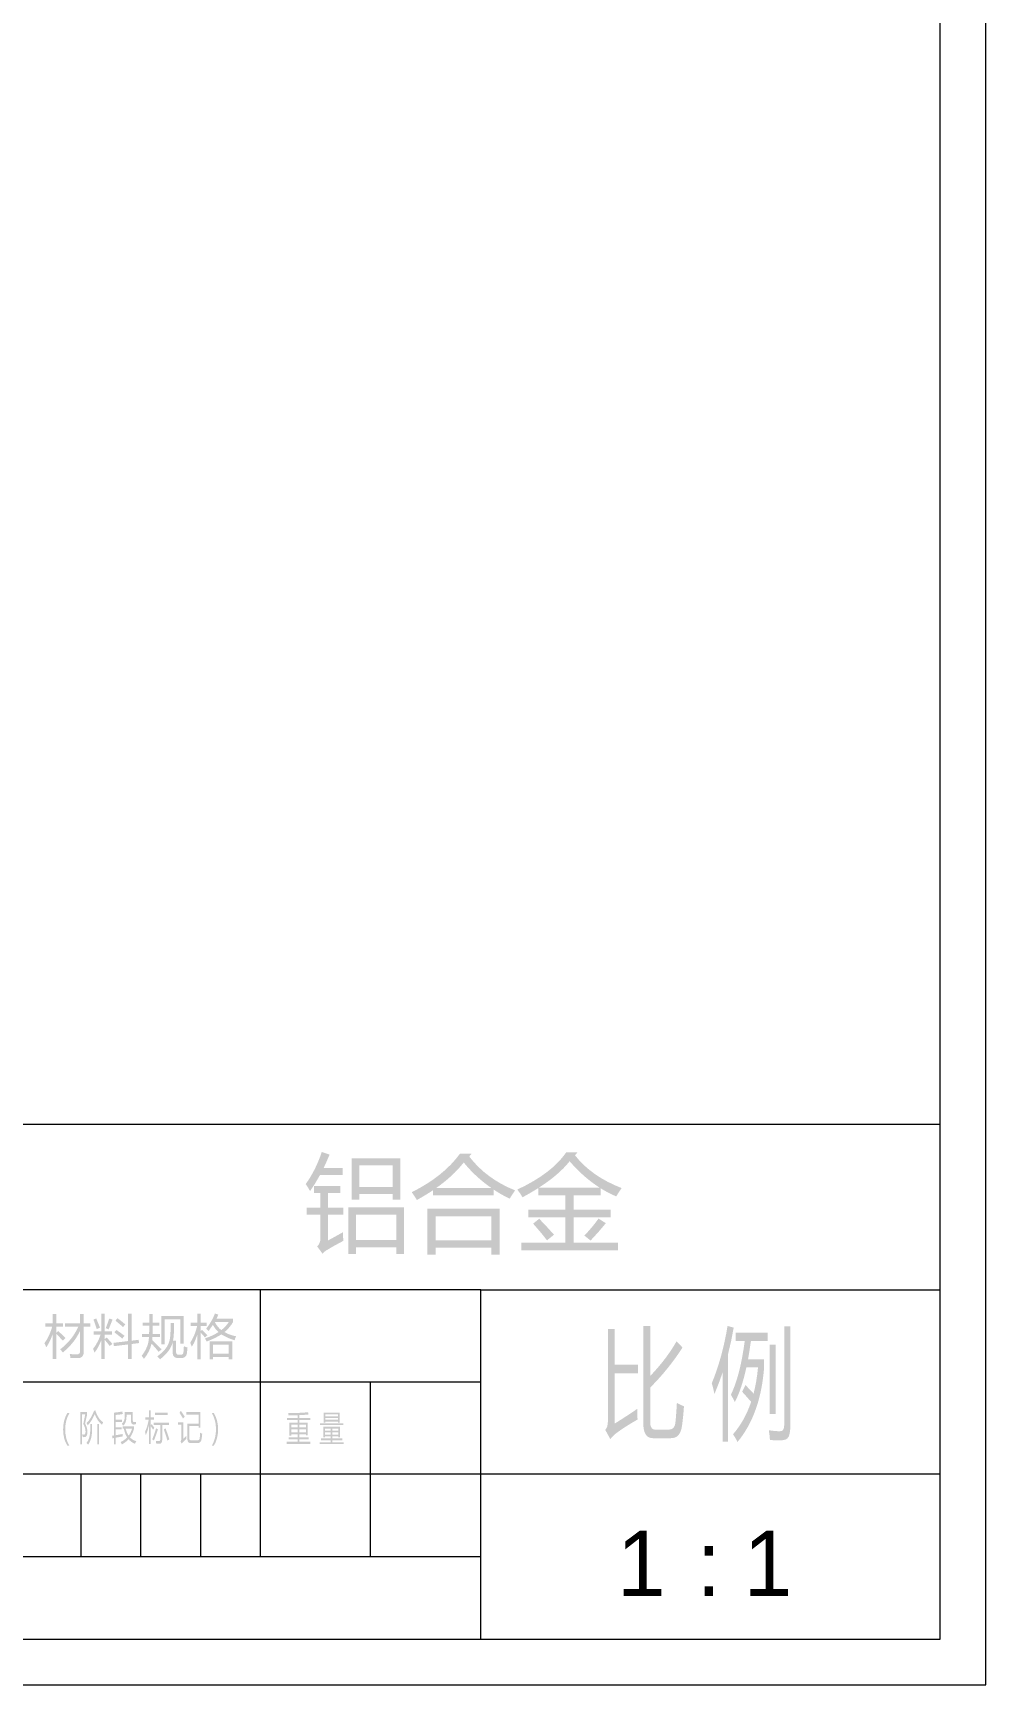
# Model space of a CAD drawing. Header units: millimetres. Extents: x 0 to 588, y 0 to 418.
# Drawn here: x 474.1 to 588.2, y 0 to 197.7 of the extents above; entities that cross this region are included whole.
import ezdxf

# ---------------------------------------------------------------- set-up
doc = ezdxf.new("R2010")
doc.units = ezdxf.units.MM

msp = doc.modelspace()

# ---------------------------------------------------------------- hatches: boundary and pattern name
h = msp.add_hatch(color=0)
h.paths.add_polyline_path([(511.870236, 57.165438), (518.545453, 57.165438), (518.545453, 51.587139), (517.624924, 51.587139), (517.624924, 52.402938), (512.790766, 52.402938), (512.790766, 51.587139), (511.870236, 51.587139)])
h.paths.add_polyline_path([(512.294672, 63.046905), (518.121018, 63.046905), (518.121018, 58.085967), (517.206, 58.085967), (517.206, 58.752938), (513.20969, 58.752938), (513.20969, 58.085967), (512.294672, 58.085967)])
h.paths.add_polyline_path([(517.624924, 56.30003), (512.790766, 56.30003), (512.790766, 53.273858), (517.624924, 53.273858)])
h.paths.add_polyline_path([(511.236339, 54.188875), (511.252875, 53.647306), (511.302485, 53.163615), (510.772285, 52.883529), (510.264822, 52.60551), (509.780097, 52.329557), (509.31811, 52.055672), (509.199082, 51.985392), (509.072819, 51.890308), (508.938288, 51.770418), (508.794455, 51.625724), (508.160558, 52.491132), (508.327817, 52.695771), (508.448568, 52.92108), (508.521776, 53.16706), (508.546408, 53.43371), (508.546408, 56.289006), (506.898275, 56.289006), (506.898275, 57.143389), (508.546408, 57.143389), (508.546408, 58.868693), (507.780219, 58.868693), (507.780219, 59.723077), (510.916634, 59.723077), (510.916634, 58.868693), (509.466938, 58.868693), (509.466938, 57.143389), (511.285948, 57.143389), (511.285948, 56.289006), (509.466938, 56.289006), (509.466938, 53.213224), (509.545228, 53.25379), (509.664342, 53.317611), (509.82428, 53.404686), (510.025043, 53.515015), (510.266631, 53.648598), (510.549042, 53.805436), (510.872278, 53.985529)])
h.paths.add_polyline_path([(517.206, 62.192521), (513.20969, 62.192521), (513.20969, 59.612834), (517.206, 59.612834)])
h.paths.add_polyline_path([(506.788032, 59.960099), (507.080262, 60.38516), (507.357506, 60.825335), (507.619764, 61.280755), (507.867035, 61.751549), (508.099321, 62.237846), (508.31662, 62.739775), (508.518934, 63.257465), (508.706261, 63.791046), (509.637815, 63.482365), (509.291238, 62.66381), (508.932259, 61.878329), (511.21429, 61.878329), (511.21429, 61.023945), (508.485775, 61.023945), (507.916645, 60.043471), (507.306174, 59.11674), (507.057438, 59.550822)])
h = msp.add_hatch(color=0)
h.paths.add_polyline_path([(521.349206, 57.01661), (529.992261, 57.01661), (529.992261, 51.509969), (529.000074, 51.509969), (529.000074, 52.342304), (522.341393, 52.342304), (522.341393, 51.487921), (521.349206, 51.487921)])
h.paths.add_polyline_path([(526.657409, 63.614657), (526.359753, 63.256367), (526.897941, 62.603424), (527.478892, 61.992275), (528.102476, 61.422855), (528.768563, 60.895098), (529.477026, 60.408941), (530.227734, 59.96432), (531.020558, 59.561168), (531.855369, 59.199422), (531.668386, 58.932772), (531.49639, 58.678524), (531.339897, 58.436678), (531.199423, 58.207235), (530.701348, 58.455282), (530.216193, 58.719865), (529.744473, 59.000985), (529.286706, 59.298641), (529.286706, 58.593085), (522.032713, 58.593085), (522.032713, 59.215959), (521.094269, 58.625469), (520.097947, 58.047382), (519.817516, 58.490422), (519.475074, 58.978936), (520.404744, 59.471133), (521.275567, 59.988521), (522.087608, 60.530973), (522.840932, 61.098359), (523.535603, 61.690549), (524.171686, 62.307415), (524.749246, 62.948827), (525.268346, 63.614657)])
h.paths.add_polyline_path([(529.000074, 56.112617), (522.341393, 56.112617), (522.341393, 53.224249), (529.000074, 53.224249)])
h.paths.add_polyline_path([(525.703806, 62.539787), (525.373583, 62.135666), (525.019524, 61.737683), (524.641565, 61.345771), (524.239641, 60.959866), (523.813687, 60.579904), (523.363639, 60.205821), (522.889433, 59.837551), (522.391003, 59.47503), (529.027635, 59.47503), (528.563322, 59.804995), (528.112962, 60.15001), (527.676554, 60.510141), (527.254099, 60.885452), (526.845597, 61.276007), (526.451048, 61.681872), (526.070451, 62.10311)])
h = msp.add_hatch(color=0)
h.paths.add_polyline_path([(532.614113, 52.948641), (537.872706, 52.948641), (537.872706, 55.974813), (533.435423, 55.974813), (533.435423, 56.884318), (537.872706, 56.884318), (537.872706, 58.620646), (534.648097, 58.620646), (534.648097, 59.486054), (533.729634, 58.92726), (532.740892, 58.372599), (532.452193, 58.83562), (532.118019, 59.298641), (533.111767, 59.791139), (534.030133, 60.301336), (534.87318, 60.829362), (535.640973, 61.375345), (536.333578, 61.939414), (536.951057, 62.5217), (537.493477, 63.122331), (537.960901, 63.741436), (539.311378, 63.741436), (539.024746, 63.394171), (539.542533, 62.781288), (540.111932, 62.203546), (540.732878, 61.660943), (541.405307, 61.15348), (542.129154, 60.681158), (542.904354, 60.243975), (543.730844, 59.841933), (544.608557, 59.47503), (544.274383, 58.987204), (543.952611, 58.482842), (543.469867, 58.695835), (542.996941, 58.930016), (542.533318, 59.1859), (542.078479, 59.464006), (542.078479, 58.620646), (538.864894, 58.620646), (538.864894, 56.884318), (543.280128, 56.884318), (543.280128, 55.974813), (538.864894, 55.974813), (538.864894, 52.948641), (544.151048, 52.948641), (544.151048, 52.033624), (532.614113, 52.033624)])
h.paths.add_polyline_path([(538.379824, 62.688615), (538.04368, 62.284753), (537.671943, 61.88341), (537.264679, 61.484522), (536.821952, 61.088024), (536.343827, 60.693851), (535.830368, 60.301939), (535.281639, 59.912223), (534.697706, 59.524639), (541.97926, 59.524639), (541.499714, 59.841911), (541.0285, 60.181791), (540.565684, 60.544151), (540.111329, 60.92886), (539.665502, 61.335791), (539.228265, 61.764813), (538.799685, 62.215797)])
h.paths.add_polyline_path([(540.143713, 53.792), (540.625251, 54.309798), (541.069066, 54.821395), (541.47464, 55.32679), (541.841456, 55.825985), (542.712376, 55.269257), (541.818719, 54.210235), (540.887854, 53.196688)])
h.paths.add_polyline_path([(534.003175, 55.219648), (534.736291, 55.803936), (535.629949, 54.864114), (536.511205, 53.891219), (535.667845, 53.224249), (535.284492, 53.715089), (534.878918, 54.211613), (534.45164, 54.713305)])
h = msp.add_hatch(color=0)
h.paths.add_polyline_path([(477.960043, 43.280479), (479.779054, 43.280479), (479.779054, 44.41047), (480.214514, 44.41047), (480.214514, 43.280479), (480.99724, 43.280479), (480.99724, 42.878091), (480.214514, 42.878091), (480.214514, 39.901529), (480.203156, 39.719133), (480.169125, 39.560637), (480.112485, 39.42617), (480.033302, 39.315863), (479.931639, 39.229843), (479.807562, 39.16824), (479.661135, 39.131184), (479.492422, 39.118803), (479.320856, 39.119664), (479.120352, 39.121559), (478.890908, 39.123454), (478.632526, 39.124315), (478.59463, 39.348247), (478.544332, 39.609385), (478.799699, 39.594054), (479.020444, 39.581824), (479.207082, 39.573728), (479.36013, 39.5708), (479.541859, 39.593365), (479.672945, 39.660372), (479.752354, 39.770787), (479.779054, 39.923577), (479.779054, 42.404046), (479.594838, 42.034301), (479.3895, 41.677476), (479.163103, 41.333569), (478.915713, 41.002581), (478.647394, 40.684513), (478.35821, 40.379364), (478.048227, 40.087133), (477.717509, 39.807822), (477.56937, 39.97801), (477.392292, 40.177137), (477.741086, 40.458009), (478.068047, 40.754965), (478.373046, 41.06807), (478.655953, 41.397389), (478.916639, 41.742986), (479.154975, 42.104926), (479.370831, 42.483273), (479.56408, 42.878091), (477.960043, 42.878091)])
h.paths.add_polyline_path([(475.512648, 40.910253), (475.812371, 41.375513), (476.066619, 41.862477), (476.275392, 42.372179), (476.438689, 42.905652), (475.600842, 42.905652), (475.600842, 43.297015), (476.510347, 43.297015), (476.510347, 44.41047), (476.934783, 44.41047), (476.934783, 43.297015), (477.734045, 43.297015), (477.734045, 42.905652), (476.934783, 42.905652), (476.934783, 42.161512), (477.160781, 42.365461), (477.607955, 41.939647), (478.026189, 41.522102), (477.69546, 41.218933), (476.934783, 42.045756), (476.934783, 39.014072), (476.510347, 39.014072), (476.510347, 42.02922), (476.334561, 41.566199), (476.145856, 41.144519), (475.943715, 40.764181), (475.727621, 40.425183)])
h = msp.add_hatch(color=0)
h.paths.add_polyline_path([(481.329785, 40.232258), (481.606685, 40.620865), (481.849994, 41.034276), (482.059198, 41.472492), (482.233778, 41.935513), (481.384907, 41.935513), (481.384907, 42.31034), (482.305436, 42.31034), (482.305436, 44.427006), (482.713335, 44.427006), (482.713335, 42.31034), (483.611816, 42.31034), (483.611816, 41.935513), (482.713335, 41.935513), (482.713335, 41.38981), (482.961382, 41.588248), (483.316916, 41.199641), (483.639377, 40.827571), (483.325184, 40.574012), (483.027528, 40.955039), (482.713335, 41.323664), (482.713335, 39.019584), (482.305436, 39.019584), (482.305436, 41.246494), (482.124655, 40.808278), (481.929921, 40.419671), (481.721751, 40.080674), (481.500662, 39.791286)])
h.paths.add_polyline_path([(483.766157, 40.948838), (485.530045, 41.163812), (485.530045, 44.427006), (485.954481, 44.427006), (485.954481, 41.213421), (486.792328, 41.318152), (486.825401, 40.921277), (485.954481, 40.811034), (485.954481, 39.019584), (485.530045, 39.019584), (485.530045, 40.761425), (483.821278, 40.551963)])
h.paths.add_polyline_path([(483.881912, 42.205609), (484.118934, 42.497753), (484.623296, 42.147042), (485.094585, 41.792197), (484.82449, 41.461468), (484.373871, 41.829404)])
h.paths.add_polyline_path([(482.845627, 42.707215), (483.076448, 43.305972), (483.270063, 43.859255), (483.661426, 43.737987), (483.438873, 43.171614), (483.187381, 42.563899)])
h.paths.add_polyline_path([(484.003179, 43.605696), (484.256738, 43.89784), (484.724582, 43.540928), (485.188292, 43.159211), (484.912684, 42.833994), (484.719415, 43.011933), (484.503407, 43.199174), (484.264662, 43.39675)])
h.paths.add_polyline_path([(481.379394, 43.737987), (481.710124, 43.870279), (481.812443, 43.62206), (481.920963, 43.356271), (482.035685, 43.071878), (482.156608, 42.767848), (481.776269, 42.596972), (481.658447, 42.947338), (481.553027, 43.254296), (481.46001, 43.517846)])
h = msp.add_hatch(color=0)
h.paths.add_polyline_path([(490.603042, 43.324576), (491.010942, 43.324576), (491.010942, 42.503265), (491.003793, 42.143597), (490.982692, 41.808734), (490.948155, 41.498675), (490.900699, 41.213421), (491.264501, 41.213421), (491.264501, 39.851919), (491.28319, 39.710412), (491.339604, 39.608696), (491.434258, 39.547287), (491.567669, 39.526702), (491.837765, 39.526702), (491.959635, 39.545134), (492.05205, 39.599739), (492.114492, 39.689483), (492.146445, 39.813334), (492.17814, 40.155777), (492.201567, 40.551963), (492.4379, 40.452055), (492.637027, 40.381086), (492.595686, 40.007638), (492.554345, 39.675531), (492.524383, 39.55127), (492.480017, 39.443159), (492.42131, 39.351326), (492.348328, 39.2759), (492.261135, 39.21701), (492.159795, 39.174786), (492.044373, 39.149357), (491.914935, 39.140852), (491.457426, 39.140852), (491.3179, 39.150929), (491.196977, 39.181159), (491.094658, 39.231544), (491.010942, 39.302082), (490.945829, 39.392774), (490.899321, 39.50362), (490.871415, 39.63462), (490.862114, 39.785774), (490.862114, 41.042544), (490.784093, 40.773536), (490.674098, 40.507952), (490.532192, 40.245597), (490.358441, 39.986278), (490.152908, 39.729802), (489.91566, 39.475973), (489.646759, 39.2246), (489.346272, 38.975487), (489.241799, 39.09107), (489.151279, 39.189083), (489.074195, 39.268493), (489.01003, 39.328265), (489.243845, 39.507582), (489.457376, 39.685866), (489.650495, 39.863116), (489.823073, 40.039333), (489.97498, 40.214516), (490.106087, 40.388665), (490.216266, 40.561781), (490.305386, 40.733864), (490.375149, 40.889938), (490.435611, 41.064679), (490.48677, 41.258154), (490.528628, 41.470425), (490.561185, 41.701559), (490.584439, 41.951619), (490.598392, 42.22067), (490.603042, 42.508777)])
h.paths.add_polyline_path([(487.19102, 42.012683), (488.039891, 42.012683), (488.043939, 42.173053), (488.047471, 42.390266), (488.049968, 42.665357), (488.050916, 42.999359), (487.262678, 42.999359), (487.262678, 43.374185), (488.050916, 43.374185), (488.050916, 44.399446), (488.464327, 44.399446), (488.464327, 43.374185), (489.258077, 43.374185), (489.258077, 42.999359), (488.464327, 42.999359), (488.46338, 42.783179), (488.460882, 42.547362), (488.457351, 42.290875), (488.453303, 42.012683), (489.346272, 42.012683), (489.346272, 41.637857), (488.431254, 41.637857), (488.403693, 41.279567), (488.945262, 40.762803), (489.528173, 40.188161), (489.186419, 39.868456), (488.767496, 40.369373), (488.332035, 40.849619), (488.178987, 40.345171), (487.975813, 39.873279), (487.721995, 39.433427), (487.417018, 39.025097), (487.301263, 39.197351), (487.152435, 39.410947), (487.346975, 39.673485), (487.517098, 39.940286), (487.662675, 40.21148), (487.783576, 40.487195), (487.879673, 40.767561), (487.950836, 41.052708), (487.996935, 41.342763), (488.017843, 41.637857), (487.19102, 41.637857)])
h.paths.add_polyline_path([(489.506124, 44.167935), (492.179518, 44.167935), (492.179518, 40.866156), (491.771619, 40.866156), (491.771619, 43.776572), (489.914023, 43.776572), (489.914023, 40.788985), (489.506124, 40.788985)])
h = msp.add_hatch(color=0)
h.paths.add_polyline_path([(494.871265, 42.646581), (495.203889, 43.101334), (495.490004, 43.556086), (495.728577, 44.010839), (495.918574, 44.465591), (496.331986, 44.327788), (496.100475, 43.837206), (498.095874, 43.837206), (498.095874, 43.445843), (497.888996, 43.125363), (497.648012, 42.816769), (497.371888, 42.519543), (497.05959, 42.233169), (497.382912, 42.068838), (497.723804, 41.931379), (498.081233, 41.820792), (498.454164, 41.737076), (498.342543, 41.484895), (498.272263, 41.257518), (497.859972, 41.394892), (497.458532, 41.55862), (497.068461, 41.748186), (496.690275, 41.963074), (496.303736, 41.732597), (495.879989, 41.512456), (495.419035, 41.302649), (494.920874, 41.103178), (494.733461, 41.489029), (495.162462, 41.641044), (495.573376, 41.816313), (495.966719, 42.015353), (496.34301, 42.238682), (496.145778, 42.435052), (495.968183, 42.643825), (495.811259, 42.865), (495.676039, 43.098577), (495.146873, 42.354437), (495.023538, 42.48604)])
h.paths.add_polyline_path([(495.279164, 41.130739), (498.002168, 41.130739), (498.002168, 38.980999), (497.577732, 38.980999), (497.577732, 39.256607), (495.7036, 39.256607), (495.7036, 38.980999), (495.279164, 38.980999)])
h.paths.add_polyline_path([(492.96406, 40.970887), (493.235878, 41.440022), (493.464288, 41.929312), (493.64929, 42.438239), (493.790883, 42.966286), (493.002645, 42.966286), (493.002645, 43.352137), (493.796395, 43.352137), (493.796395, 44.427006), (494.209807, 44.427006), (494.209807, 43.352137), (494.915362, 43.352137), (494.915362, 42.966286), (494.209807, 42.966286), (494.209807, 42.359949), (494.364147, 42.508777), (494.675584, 42.202164), (495.020093, 41.858343), (494.733461, 41.588248), (494.455098, 41.905885), (494.209807, 42.178048), (494.209807, 38.986512), (493.796395, 38.986512), (493.796395, 41.918977), (493.64972, 41.488081), (493.49116, 41.105245), (493.32123, 40.770985), (493.140449, 40.485817), (493.058456, 40.724218)])
h.paths.add_polyline_path([(497.577732, 40.733864), (495.7036, 40.733864), (495.7036, 39.653482), (497.577732, 39.653482)])
h.paths.add_polyline_path([(497.594269, 43.46238), (495.896525, 43.46238), (496.063785, 43.164723), (496.250681, 42.90014), (496.456181, 42.66863), (496.679251, 42.470192), (496.947021, 42.693434), (497.188436, 42.933213), (497.404013, 43.189528)])
h = msp.add_hatch(color=0)
h.paths.add_polyline_path([(547.198648, 42.957118), (548.019958, 42.957118), (548.019958, 36.981945), (548.489159, 37.481117), (548.93756, 37.986362), (549.365031, 38.49755), (549.771445, 39.014551), (550.156671, 39.537236), (550.520581, 40.065477), (550.863045, 40.599144), (551.183934, 41.138108), (551.88949, 40.388455), (551.478145, 39.761878), (551.04613, 39.143053), (550.593445, 38.531979), (550.120089, 37.928657), (549.626062, 37.333086), (549.111365, 36.745267), (548.575997, 36.165199), (548.019958, 35.592882), (548.019958, 31.502865), (548.029002, 31.285587), (548.056132, 31.09686), (548.101349, 30.936814), (548.164652, 30.805577), (548.246043, 30.70328), (548.34552, 30.63005), (548.463084, 30.586017), (548.598735, 30.571311), (550.285453, 30.571311), (550.440213, 30.584467), (550.577856, 30.623849), (550.698316, 30.689327), (550.801529, 30.780773), (550.88743, 30.898057), (550.955955, 31.04105), (551.007039, 31.209622), (551.040618, 31.403646), (551.094534, 31.953655), (551.141215, 32.529503), (551.181695, 33.132223), (551.217007, 33.762847), (551.635242, 33.546495), (552.065879, 33.354948), (552.017217, 32.714246), (551.961837, 32.107134), (551.899222, 31.534129), (551.828856, 30.995747), (551.763216, 30.654682), (551.669607, 30.359093), (551.547962, 30.108979), (551.398219, 29.90434), (551.220312, 29.745177), (551.014177, 29.631489), (550.779749, 29.563276), (550.516964, 29.540538), (548.339663, 29.540538), (548.072238, 29.568174), (547.840469, 29.65104), (547.644357, 29.78907), (547.483902, 29.9822), (547.359103, 30.230365), (547.269961, 30.533501), (547.216476, 30.891543), (547.198648, 31.304427)])
h.paths.add_polyline_path([(543.781113, 42.593316), (543.781113, 38.354471), (546.570262, 38.354471), (546.570262, 37.296137), (543.781113, 37.296137), (543.781113, 31.293403), (544.047268, 31.456442), (544.33319, 31.635501), (544.639006, 31.830579), (544.964848, 32.041678), (545.310843, 32.268796), (545.677121, 32.511933), (546.063812, 32.77109), (546.471044, 33.046267), (546.480001, 32.393077), (546.509629, 31.77296), (545.80993, 31.362391), (545.166041, 30.964741), (544.577964, 30.578459), (544.045696, 30.201997), (543.83167, 30.035685), (543.627462, 29.851286), (543.432555, 29.649317), (543.246434, 29.430295), (542.64561, 30.527214), (542.783069, 30.720828), (542.881254, 30.955784), (542.940165, 31.234147), (542.959802, 31.557986), (542.959802, 42.593316)])
h = msp.add_hatch(color=0)
h.paths.add_polyline_path([(559.025614, 35.107813), (559.422489, 35.89605), (559.650899, 35.667641), (559.889644, 35.420627), (560.138724, 35.15501), (560.39814, 34.87079), (560.57384, 35.609849), (560.720601, 36.380431), (560.838423, 37.183052), (560.927307, 38.018229), (559.538244, 38.018229), (559.393798, 37.387249), (559.241536, 36.788244), (559.081392, 36.221149), (558.913304, 35.6859), (558.737206, 35.182431), (558.553033, 34.710679), (558.360721, 34.270579), (558.160206, 33.862066), (557.935586, 34.304416), (557.686161, 34.738498), (557.954362, 35.340001), (558.204992, 35.999317), (558.438053, 36.716382), (558.653544, 37.49113), (558.851465, 38.323497), (559.031815, 39.213419), (559.194596, 40.160831), (559.339807, 41.165669), (558.264937, 41.165669), (558.264937, 42.152344), (562.095883, 42.152344), (562.095883, 41.165669), (560.078435, 41.165669), (559.91376, 40.041878), (559.736682, 38.988368), (561.660423, 38.988368), (561.660423, 38.018229), (561.599573, 37.330287), (561.520369, 36.659656), (561.422804, 36.006337), (561.30687, 35.370329), (561.172559, 34.751633), (561.019861, 34.150248), (560.848771, 33.566175), (560.659278, 32.999414), (560.451376, 32.449965), (560.225056, 31.917826), (559.980311, 31.403), (559.717131, 30.905485), (559.435509, 30.425282), (559.135437, 29.96239), (558.816907, 29.51681), (558.479911, 29.088542), (558.236687, 29.53227), (557.93972, 30.009071), (558.279234, 30.420663), (558.599111, 30.853378), (558.899351, 31.307151), (559.179954, 31.781917), (559.44092, 32.277613), (559.682249, 32.794173), (559.903941, 33.331532), (560.105996, 33.889627), (559.588543, 34.480116)])
h.paths.add_polyline_path([(555.398618, 36.122049), (555.706609, 36.905474), (555.99393, 37.709635), (556.260581, 38.534595), (556.50656, 39.38042), (556.73187, 40.247174), (556.936508, 41.134921), (557.120476, 42.043726), (557.283774, 42.973655), (558.01689, 42.775217), (557.719234, 41.202876), (557.355432, 39.655339), (557.355432, 29.116103), (556.682949, 29.116103), (556.682949, 37.37882), (556.223373, 36.093799), (555.718322, 34.821181), (555.652091, 35.113583), (555.577074, 35.428206), (555.492755, 35.764534)])
h.paths.add_polyline_path([(564.080258, 42.929557), (564.80235, 42.929557), (564.80235, 31.139063), (564.798496, 30.880939), (564.78702, 30.644002), (564.76805, 30.428253), (564.741717, 30.233692), (564.708148, 30.060317), (564.667475, 29.90813), (564.619825, 29.77713), (564.565328, 29.667318), (564.43605, 29.507121), (564.25458, 29.390332), (564.0204, 29.316952), (563.732993, 29.286979), (563.485979, 29.282759), (563.174887, 29.28629), (562.799716, 29.297056), (562.360467, 29.31454), (562.306034, 29.89745), (562.222663, 30.488629), (562.585517, 30.437986), (562.913749, 30.401812), (563.207874, 30.380108), (563.468409, 30.372873), (563.641956, 30.382175), (563.781913, 30.418349), (563.887764, 30.481394), (563.958991, 30.571311), (564.010495, 30.695507), (564.048563, 30.886882), (564.072162, 31.14647), (564.080258, 31.475304)])
h.paths.add_polyline_path([(563.032949, 32.423394), (562.327394, 32.423394), (562.327394, 40.713672), (563.032949, 40.713672)])
h = msp.add_hatch(color=0)
h.dxf.hatch_style = 2
h.paths.add_polyline_path([(478.261437, 28.627983), (478.033974, 29.053021), (477.872141, 29.518884), (477.77542, 30.027122), (477.743294, 30.579285), (477.77542, 31.136529), (477.872141, 31.651398), (478.033974, 32.124927), (478.261437, 32.558148), (478.509483, 32.558148), (478.285208, 32.118812), (478.125011, 31.643819), (478.028893, 31.132653), (477.996853, 30.584797), (478.028031, 30.04185), (478.122255, 29.53611), (478.280557, 29.06551), (478.503971, 28.627983)])
h = msp.add_hatch(color=0)
h.paths.add_polyline_path([(480.631927, 30.557236), (480.64588, 30.369672), (480.646396, 30.203942), (480.633477, 30.060173), (480.607122, 29.938497), (480.567332, 29.839041), (480.514105, 29.761936), (480.447442, 29.70731), (480.367344, 29.675292), (480.239186, 29.658066), (480.086224, 29.66978), (480.031102, 30.011533), (480.160638, 29.97846), (480.290174, 29.97846), (480.368808, 30.026089), (480.414886, 30.136245), (480.428925, 30.309448), (480.411441, 30.546212), (480.382674, 30.69504), (480.330137, 30.860405), (480.254861, 31.042306), (480.157882, 31.240743), (480.265369, 31.778178), (480.389392, 32.381759), (480.009054, 32.381759), (480.009054, 28.793347), (479.79408, 28.793347), (479.79408, 32.673903), (480.620903, 32.673903), (480.620903, 32.381759), (480.493434, 31.81194), (480.378368, 31.295865), (480.475347, 31.088211), (480.550623, 30.895544), (480.603161, 30.71838)])
h.paths.add_polyline_path([(481.210703, 31.229719), (481.210703, 30.573773), (481.203232, 30.288756), (481.180903, 30.020662), (481.143847, 29.769364), (481.092192, 29.534732), (481.026068, 29.316636), (480.945603, 29.114947), (480.850928, 28.929536), (480.74217, 28.760274), (480.549245, 28.975248), (480.65207, 29.126929), (480.741395, 29.292628), (480.817155, 29.472408), (480.879285, 29.666334), (480.927721, 29.874472), (480.962398, 30.096885), (480.983251, 30.333639), (480.990217, 30.584797), (480.990217, 31.229719)])
h.paths.add_polyline_path([(481.833576, 31.229719), (482.054063, 31.229719), (482.054063, 28.809884), (481.833576, 28.809884)])
h.paths.add_polyline_path([(481.679236, 32.84478), (481.640651, 32.712488), (481.830734, 32.278492), (482.045105, 31.919427), (482.283247, 31.635809), (482.544644, 31.428156), (482.461962, 31.295176), (482.37928, 31.141524), (482.12796, 31.389399), (481.902478, 31.685849), (481.701801, 32.029842), (481.524896, 32.420344), (481.358498, 32.048273), (481.165228, 31.701008), (480.945086, 31.378547), (480.698073, 31.080891), (480.549245, 31.339962), (480.813742, 31.63245), (481.052918, 31.98075), (481.266255, 32.384859), (481.453238, 32.84478)])
h = msp.add_hatch(color=0)
h.paths.add_polyline_path([(484.878998, 30.661967), (484.878998, 30.959623), (486.229475, 30.959623), (486.229475, 30.645431), (486.137577, 30.362158), (486.027593, 30.099038), (485.900038, 29.855556), (485.75543, 29.631194), (485.910459, 29.48228), (486.086159, 29.357654), (486.28253, 29.256799), (486.499571, 29.179198), (486.412065, 29.017278), (486.345231, 28.859493), (486.12707, 28.968186), (485.926996, 29.096516), (485.744492, 29.245516), (485.579041, 29.41622), (485.404547, 29.234406), (485.212483, 29.069644), (485.003883, 28.922452), (484.779779, 28.793347), (484.702609, 28.962846), (484.641975, 29.074467), (484.860997, 29.196423), (485.062966, 29.330782), (485.247365, 29.477543), (485.413677, 29.636707), (485.283452, 29.858915), (485.173898, 30.103862), (485.085015, 30.371545), (485.016802, 30.661967)])
h.paths.add_polyline_path([(483.605691, 29.835144), (483.826177, 29.862705), (483.826177, 32.596733), (484.123833, 32.623777), (484.388416, 32.655988), (484.619927, 32.694401), (484.818364, 32.740049), (484.901046, 32.431368), (484.72328, 32.40019), (484.520708, 32.372112), (484.293332, 32.346102), (484.041151, 32.321125), (484.041151, 31.747861), (484.774267, 31.747861), (484.774267, 31.472253), (484.041151, 31.472253), (484.041151, 30.84938), (484.763243, 30.84938), (484.763243, 30.579285), (484.041151, 30.579285), (484.041151, 29.895778), (484.447672, 29.966058), (484.878998, 30.044606), (484.874175, 29.928851), (484.873486, 29.74695), (484.446983, 29.672536), (484.041151, 29.598122), (484.041151, 28.815396), (483.826177, 28.815396), (483.826177, 29.554024), (483.6553, 29.520951)])
h.paths.add_polyline_path([(486.218451, 31.477766), (486.342474, 31.479144), (486.483034, 31.48879), (486.438937, 31.180109), (486.163329, 31.174597), (486.033966, 31.203622), (485.942843, 31.291041), (485.888928, 31.437372), (485.871185, 31.64313), (485.871185, 32.365222), (485.336507, 32.365222), (485.336507, 32.144736), (485.310668, 31.783862), (485.233154, 31.477766), (485.103963, 31.225412), (484.923095, 31.025769), (484.763243, 31.279328), (484.919219, 31.424108), (485.031271, 31.619015), (485.098881, 31.864564), (485.121533, 32.161273), (485.121533, 32.662878), (486.086159, 32.662878), (486.086159, 31.670691), (486.094428, 31.584736), (486.119232, 31.524619), (486.160573, 31.489307)])
h.paths.add_polyline_path([(485.997965, 30.661967), (485.237288, 30.661967), (485.3024, 30.427442), (485.381982, 30.212038), (485.476033, 30.01627), (485.584553, 29.840656), (485.70961, 30.025572), (485.820198, 30.22444), (485.916316, 30.436744)])
h = msp.add_hatch(color=0)
h.paths.add_polyline_path([(487.549593, 30.287141), (487.695234, 30.643622), (487.817621, 31.009922), (487.916237, 31.385523), (487.990565, 31.76991), (487.571642, 31.76991), (487.571642, 32.05103), (488.012614, 32.05103), (488.012614, 32.861316), (488.216563, 32.861316), (488.216563, 32.05103), (488.607926, 32.05103), (488.607926, 31.76991), (488.216563, 31.76991), (488.216563, 31.036793), (488.337831, 31.224207), (488.511464, 30.997519), (488.66856, 30.783234), (488.51422, 30.557236), (488.216563, 31.009233), (488.216563, 28.82642), (488.012614, 28.82642), (488.012614, 31.069866), (487.930965, 30.731041), (487.843115, 30.426322), (487.749064, 30.156744), (487.648812, 29.923339)])
h.paths.add_polyline_path([(488.602414, 31.406108), (490.4104, 31.406108), (490.4104, 31.113964), (489.611138, 31.113964), (489.611138, 29.38866), (489.590468, 29.163523), (489.528456, 29.001431), (489.425103, 28.903418), (489.280409, 28.870517), (489.101953, 28.871206), (488.894558, 28.87603), (488.875266, 29.036571), (488.855973, 29.217783), (489.046142, 29.192978), (489.219775, 29.18471), (489.292984, 29.204175), (489.346555, 29.26188), (489.379455, 29.356793), (489.390652, 29.487878), (489.390652, 31.113964), (488.602414, 31.113964)])
h.paths.add_polyline_path([(488.740218, 32.613269), (490.278109, 32.613269), (490.278109, 32.326637), (488.740218, 32.326637)])
h.paths.add_polyline_path([(489.804063, 30.579285), (490.008013, 30.722601), (490.139185, 30.355526), (490.259505, 30.014289), (490.368456, 29.697857), (490.465522, 29.405196), (490.234011, 29.256368), (490.03144, 29.909558)])
h.paths.add_polyline_path([(488.87251, 30.722601), (489.092996, 30.595821), (488.973193, 30.226851), (488.853906, 29.880619), (488.735653, 29.557125), (488.618951, 29.256368), (488.409489, 29.399684), (488.525244, 29.680804), (488.640999, 29.994997), (488.756754, 30.342262)])
h = msp.add_hatch(color=0)
h.paths.add_polyline_path([(492.849485, 30.987184), (492.849485, 29.581585), (492.86206, 29.444987), (492.900472, 29.348697), (492.965757, 29.29168), (493.058947, 29.272905), (493.792063, 29.272905), (493.910747, 29.289613), (494.001525, 29.340428), (494.063364, 29.426384), (494.095231, 29.548512), (494.110821, 29.669435), (494.124859, 29.81723), (494.137865, 29.991896), (494.150353, 30.193434), (494.3984, 30.072167), (494.357059, 29.71181), (494.315718, 29.405196), (494.261027, 29.209859), (494.163444, 29.070333), (494.023487, 28.986617), (493.841672, 28.958712), (492.976264, 28.958712), (492.893055, 28.96698), (492.821149, 28.991785), (492.760483, 29.033126), (492.710992, 29.091003), (492.672612, 29.165418), (492.645277, 29.256368), (492.628923, 29.363855), (492.623487, 29.487878), (492.623487, 31.290352), (493.957428, 31.290352), (493.957428, 32.354198), (492.502219, 32.354198), (492.502219, 32.662878), (494.188938, 32.662878), (494.188938, 30.788747), (493.957428, 30.788747), (493.957428, 30.987184)])
h.paths.add_polyline_path([(492.491195, 29.829632), (492.500152, 29.631883), (492.513244, 29.471342), (492.334357, 29.30081), (492.177691, 29.144747), (492.04273, 29.003154), (491.928955, 28.87603), (491.796664, 29.157149), (491.840072, 29.220281), (491.871078, 29.302532), (491.889681, 29.404421), (491.895883, 29.526464), (491.895883, 31.141524), (491.515544, 31.141524), (491.515544, 31.450205), (492.121881, 31.450205), (492.121881, 29.454806), (492.29827, 29.629816)])
h.paths.add_polyline_path([(491.846273, 32.811707), (491.992087, 32.594752), (492.11568, 32.407252), (492.217568, 32.249725), (492.29827, 32.122687), (492.099832, 31.880153), (491.901395, 32.227418), (491.669884, 32.59122)])
h = msp.add_hatch(color=0)
h.dxf.hatch_style = 2
h.paths.add_polyline_path([(495.782215, 28.627983), (495.534168, 28.627983), (495.758444, 29.067405), (495.918641, 29.543), (496.014759, 30.055802), (496.046798, 30.606845), (496.014759, 31.147381), (495.918641, 31.652776), (495.758444, 32.123032), (495.534168, 32.558148), (495.782215, 32.558148), (496.006491, 32.132334), (496.166688, 31.665179), (496.262806, 31.156683), (496.294845, 30.606845), (496.262806, 30.0434), (496.166688, 29.526464), (496.006491, 29.055002)])
h = msp.add_hatch(color=0)
h.paths.add_polyline_path([(504.506494, 29.111037), (505.82941, 29.111037), (505.82941, 29.414205), (504.72698, 29.414205), (504.72698, 29.65674), (505.82941, 29.65674), (505.82941, 30.004005), (505.046684, 30.004005), (505.046684, 29.855177), (504.842735, 29.855177), (504.842735, 31.409604), (505.82941, 31.409604), (505.82941, 31.707261), (504.528542, 31.707261), (504.528542, 31.966332), (505.82941, 31.966332), (505.82941, 32.291549), (504.738004, 32.252964), (504.699419, 32.534084), (505.396965, 32.547433), (506.025781, 32.570602), (506.58535, 32.603072), (507.075157, 32.644327), (507.10823, 32.363207), (506.583886, 32.330134), (506.038872, 32.297061), (506.038872, 31.966332), (507.350764, 31.966332), (507.350764, 31.707261), (506.038872, 31.707261), (506.038872, 31.409604), (507.031059, 31.409604), (507.031059, 29.860689), (506.82711, 29.860689), (506.82711, 30.004005), (506.038872, 30.004005), (506.038872, 29.65674), (507.141303, 29.65674), (507.141303, 29.414205), (506.038872, 29.414205), (506.038872, 29.111037), (507.350764, 29.111037), (507.350764, 28.851965), (504.506494, 28.851965)])
h.paths.add_polyline_path([(506.038872, 30.24654), (506.82711, 30.24654), (506.82711, 30.599318), (506.038872, 30.599318)])
h.paths.add_polyline_path([(505.046684, 30.24654), (505.82941, 30.24654), (505.82941, 30.599318), (505.046684, 30.599318)])
h.paths.add_polyline_path([(506.82711, 31.172582), (506.038872, 31.172582), (506.038872, 30.819804), (506.82711, 30.819804)])
h.paths.add_polyline_path([(505.046684, 30.819804), (505.82941, 30.819804), (505.82941, 31.172582), (505.046684, 31.172582)])
h = msp.add_hatch(color=0)
h.paths.add_polyline_path([(508.46142, 29.061427), (509.789849, 29.061427), (509.789849, 29.292938), (508.626785, 29.292938), (508.626785, 29.507912), (509.789849, 29.507912), (509.789849, 29.744934), (509.095318, 29.744934), (509.095318, 29.640203), (508.902392, 29.640203), (508.902392, 30.907998), (510.881255, 30.907998), (510.881255, 29.640203), (510.68833, 29.640203), (510.68833, 29.744934), (509.988287, 29.744934), (509.988287, 29.507912), (511.151351, 29.507912), (511.151351, 29.292938), (509.988287, 29.292938), (509.988287, 29.061427), (511.316715, 29.061427), (511.316715, 28.835429), (508.46142, 28.835429)])
h.paths.add_polyline_path([(508.924441, 32.600229), (510.864719, 32.600229), (510.864719, 31.415117), (510.666281, 31.415117), (510.666281, 31.52536), (509.117366, 31.52536), (509.117366, 31.415117), (508.924441, 31.415117)])
h.paths.add_polyline_path([(508.483469, 31.326922), (511.305691, 31.326922), (511.305691, 31.106436), (508.483469, 31.106436)])
h.paths.add_polyline_path([(509.117366, 31.740334), (510.666281, 31.740334), (510.666281, 31.966332), (509.117366, 31.966332)])
h.paths.add_polyline_path([(510.666281, 32.385255), (509.117366, 32.385255), (509.117366, 32.164769), (510.666281, 32.164769)])
h.paths.add_polyline_path([(509.988287, 29.959908), (510.68833, 29.959908), (510.68833, 30.230004), (509.988287, 30.230004)])
h.paths.add_polyline_path([(509.095318, 29.959908), (509.789849, 29.959908), (509.789849, 30.230004), (509.095318, 30.230004)])
h.paths.add_polyline_path([(510.68833, 30.693025), (509.988287, 30.693025), (509.988287, 30.428441), (510.68833, 30.428441)])
h.paths.add_polyline_path([(509.095318, 30.428441), (509.789849, 30.428441), (509.789849, 30.693025), (509.095318, 30.693025)])

# ---------------------------------------------------------------- linework, layer by layer
at = {"color": 0, "lineweight": 0}
for points in [[(0, 0), (588.217808, 0), (588.217808, 417.799564), (0, 417.799564)], [(7.515266, 5.497363), (582.720445, 5.497363), (582.720445, 412.302202), (7.515266, 412.302202)]]:
    msp.add_lwpolyline(points, close=True, dxfattribs=at)
for points in [[(582.720445, 67.067825), (384.815388, 67.067825), (384.815388, 5.497363)], [(527.746818, 47.277319), (472.773191, 47.277319)], [(501.359477, 36.282594), (501.359477, 47.277319)], [(527.746818, 5.497363), (527.746818, 47.277319), (582.720445, 47.277319)], [(472.773191, 36.282594), (527.746818, 36.282594)], [(501.359477, 15.392616), (501.359477, 36.282594)], [(514.553147, 15.392616), (514.553147, 36.282594)], [(472.773191, 25.287869), (582.720445, 25.287869)], [(479.919762, 15.392616), (479.919762, 25.287869)], [(487.066334, 15.392616), (487.066334, 25.287869)], [(494.212905, 15.392616), (494.212905, 25.287869)], [(472.773191, 15.392616), (527.746818, 15.392616)]]:
    msp.add_lwpolyline(points, dxfattribs=at)

# ---------------------------------------------------------------- texts
at = {"color": 0, "char_height": 7.818145, "attachment_point": 1}
for s, insert in [('{\\fMicrosoftYaHei|b0|i0|c0;1}', (544.051959, 18.456816)), ('{\\fMicrosoftYaHei|b0|i0|c0; }', (550.401959, 18.456816)), ('{\\fMicrosoftYaHei|b0|i0|c0; }', (556.046404, 18.456816)), ('{\\fMicrosoftYaHei|b0|i0|c0;1}', (559.221404, 18.456816)), ('{\\fMicrosoftYaHei|b0|i0|c0;:}', (553.576959, 18.456816))]:
    msp.add_mtext(s, dxfattribs=dict(at, insert=insert))

doc.saveas('drawing.dxf')
